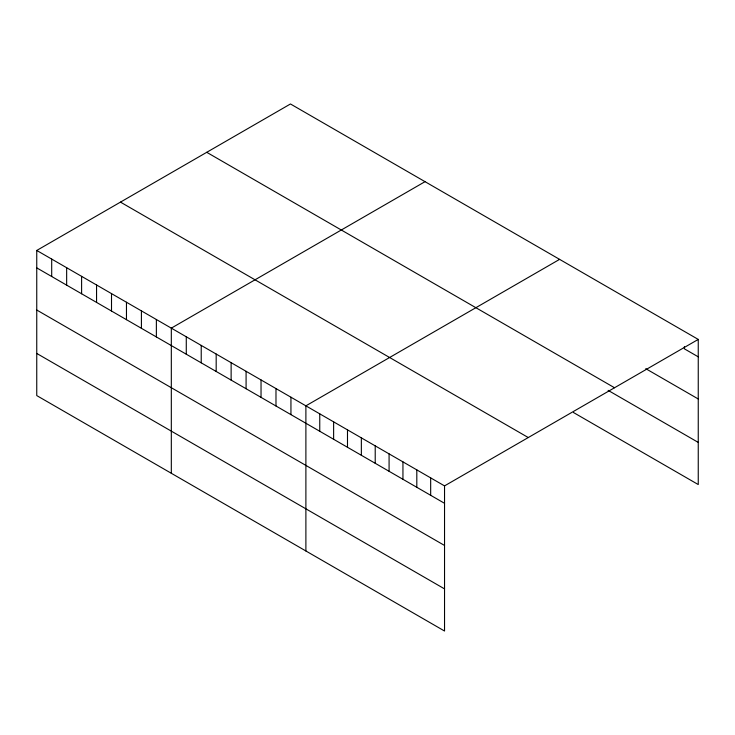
<?xml version="1.0" encoding="UTF-8"?>
<svg xmlns="http://www.w3.org/2000/svg" width="735" height="735" viewBox="0 0 735 735"><rect width="100%" height="100%" fill="white"/><g stroke="black" fill="none" stroke-linecap="round" stroke-linejoin="round"><path stroke-width="1.1" d="M36.75 250.451L444.537 485.89L444.537 631.025L36.75 395.586L36.75 250.451L290.463 103.975L698.25 339.414L698.25 484.549L573.465 412.51M425.032 181.664L171.319 328.141L171.319 473.285M559.601 259.363L305.889 405.839L305.889 550.974M444.537 485.89L698.25 339.414M698.25 356.833L684.386 348.831L684.386 346.654M645.762 368.676L698.25 398.976M206.737 152.31L614.524 387.749M608.13 390.368L698.25 442.406M120.476 202.116L528.263 437.546M36.75 267.88L444.537 503.31M36.75 310.023L444.537 545.462M36.75 353.443L444.537 588.882M430.673 477.879L430.673 495.307M416.809 469.876L416.809 487.305M402.945 461.874L402.945 479.303M389.081 453.872L389.081 471.291M375.217 445.86L375.217 463.289M361.354 437.858L361.354 455.287M347.49 429.856L347.49 447.275M333.626 421.844L333.626 439.273M319.753 413.842L319.753 431.27M290.941 397.203L290.941 414.632M275.983 388.576L275.983 405.996M261.035 379.94L261.035 397.369M246.087 371.304L246.087 388.732M231.13 362.677L231.13 380.105M216.182 354.04L216.182 371.469M201.225 345.413L201.225 362.833M186.277 336.777L186.277 354.206M156.371 319.514L156.371 336.942M141.414 310.877L141.414 328.306M126.466 302.25L126.466 319.67M111.509 293.614L111.509 311.043M96.561 284.978L96.561 302.407M81.603 276.351L81.603 293.77M66.655 267.715L66.655 285.143M51.698 259.087L51.698 276.507"/></g></svg>
